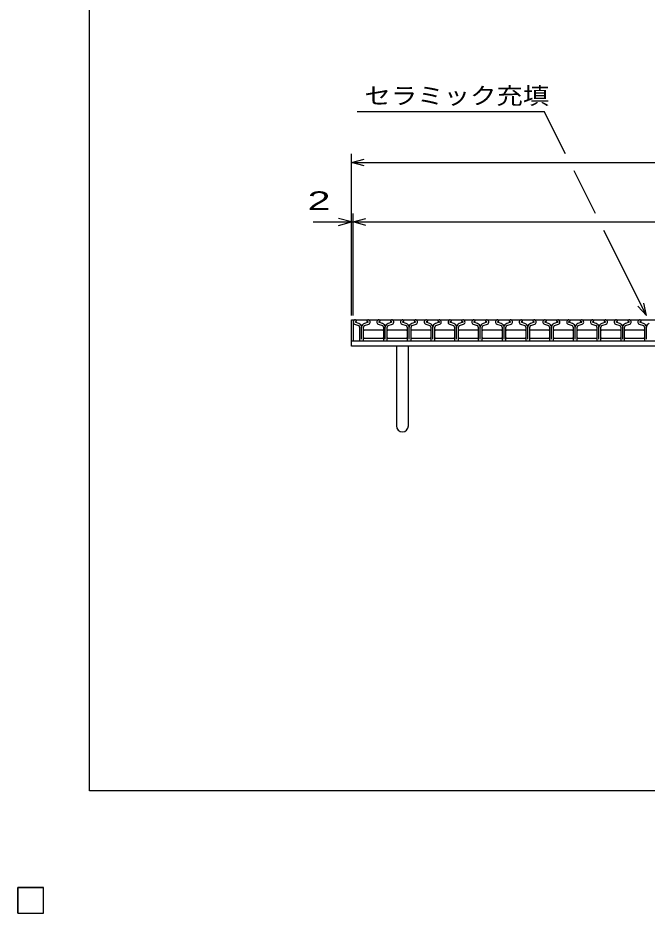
# Model space of a CAD drawing. Units: millimetres, scale not verified. Extents: x -1820 to 1724, y -1285 to 1059.
# Drawn here: x -1820 to -1080, y -1285 to -232 of the extents above; entities that cross this region are included whole.
import ezdxf
from ezdxf.enums import TextEntityAlignment as Align

# ---------------------------------------------------------------- set-up
doc = ezdxf.new("R2010")
doc.units = ezdxf.units.MM
doc.header["$LTSCALE"] = 10
for name, color, linetype, lineweight in [('0_2', 150, 'Continuous', 25), ('16', 3, 'Continuous', 25), ('19', 6, 'Continuous', 25), ('22', 2, 'Continuous', 25)]:
    doc.layers.add(name, color=color, linetype=linetype, lineweight=lineweight)
doc.styles.add('ベクトル', font='')
doc.styles.get('ベクトル').set_extended_font_data('ベクトル')

msp = doc.modelspace()

# ---------------------------------------------------------------- linework, layer by layer
at = {"layer": '0_2'}
for p, q in [((-1736, -1141), (-1736, 1059)), ((1724, -1141), (-1736, -1141))]:
    msp.add_line(p, q, dxfattribs=at)
at = {"layer": '16'}
for p, q in [((-1426, -587), (-430, -587)), ((-1426, -587), (-1426, -612)), ((-1423.46, -589.31), (-1422.02, -588.61)), ((-1422.02, -588.61), (-1422.02, -588.38)), ((-1410, -588.38), (-1410, -588.61)), ((-1410, -588.61), (-1408.56, -589.31)), ((-1395.56, -589.31), (-1394.12, -588.61)), ((-1394.12, -588.61), (-1394.12, -588.38)), ((-1382.1, -588.38), (-1382.1, -588.61)), ((-1382.1, -588.61), (-1380.66, -589.31)), ((-1367.66, -589.31), (-1366.22, -588.61)), ((-1366.22, -588.61), (-1366.22, -588.38)), ((-1354.2, -588.38), (-1354.2, -588.61)), ((-1354.2, -588.61), (-1352.76, -589.31)), ((-1339.76, -589.31), (-1338.32, -588.61)), ((-1338.32, -588.61), (-1338.32, -588.38)), ((-1326.3, -588.38), (-1326.3, -588.61)), ((-1326.3, -588.61), (-1324.86, -589.31)), ((-1311.86, -589.31), (-1310.42, -588.61)), ((-1310.42, -588.61), (-1310.42, -588.38)), ((-1298.4, -588.38), (-1298.4, -588.61)), ((-1298.4, -588.61), (-1296.96, -589.31)), ((-1283.96, -589.31), (-1282.52, -588.61)), ((-1282.52, -588.61), (-1282.52, -588.38)), ((-1270.5, -588.38), (-1270.5, -588.61)), ((-1270.5, -588.61), (-1269.06, -589.31)), ((-1256.06, -589.31), (-1254.62, -588.61)), ((-1254.62, -588.61), (-1254.62, -588.38)), ((-1242.6, -588.38), (-1242.6, -588.61)), ((-1242.6, -588.61), (-1241.16, -589.31)), ((-1228.16, -589.31), (-1226.72, -588.61)), ((-1226.72, -588.61), (-1226.72, -588.38)), ((-1214.7, -588.38), (-1214.7, -588.61)), ((-1214.7, -588.61), (-1213.26, -589.31)), ((-1200.26, -589.31), (-1198.82, -588.61)), ((-1198.82, -588.61), (-1198.82, -588.38)), ((-1186.8, -588.38), (-1186.8, -588.61)), ((-1186.8, -588.61), (-1185.36, -589.31)), ((-1172.36, -589.31), (-1170.92, -588.61)), ((-1170.92, -588.61), (-1170.92, -588.38)), ((-1158.9, -588.38), (-1158.9, -588.61)), ((-1158.9, -588.61), (-1157.46, -589.31)), ((-1144.46, -589.31), (-1143.02, -588.61)), ((-1143.02, -588.61), (-1143.02, -588.38)), ((-1131, -588.38), (-1131, -588.61)), ((-1131, -588.61), (-1129.56, -589.31)), ((-1116.56, -589.31), (-1115.12, -588.61)), ((-1115.12, -588.61), (-1115.12, -588.38)), ((-1103.1, -588.38), (-1103.1, -588.61)), ((-1103.1, -588.61), (-1101.66, -589.31)), ((-1088.66, -589.31), (-1087.22, -588.61)), ((-1087.22, -588.61), (-1087.22, -588.38)), ((-1424.38, -592.18), (-1419.51, -593.89)), ((-1419.3, -591.53), (-1423.62, -590.01)), ((-1418.31, -595.59), (-1418.31, -611.31)), ((-1416, -609.71), (-1416, -595.64)), ((-1413.75, -600), (-1412.75, -599)), ((-1413.71, -611.31), (-1413.71, -595.59)), ((-1412.75, -599), (-1391.35, -599)), ((-1408.4, -590.01), (-1412.72, -591.53)), ((-1412.51, -593.89), (-1407.64, -592.18)), ((-1396.48, -592.18), (-1391.61, -593.89)), ((-1391.4, -591.53), (-1395.72, -590.01)), ((-1391.35, -599), (-1390.35, -600)), ((-1390.41, -595.59), (-1390.41, -611.31)), ((-1388.1, -609.71), (-1388.1, -595.64)), ((-1385.85, -600), (-1384.85, -599)), ((-1385.81, -611.31), (-1385.81, -595.59)), ((-1384.85, -599), (-1363.45, -599)), ((-1380.5, -590.01), (-1384.82, -591.53)), ((-1384.61, -593.89), (-1379.74, -592.18)), ((-1368.58, -592.18), (-1363.71, -593.89)), ((-1363.5, -591.53), (-1367.82, -590.01)), ((-1363.45, -599), (-1362.45, -600)), ((-1362.51, -595.59), (-1362.51, -611.31)), ((-1360.2, -609.71), (-1360.2, -595.64)), ((-1357.95, -600), (-1356.95, -599)), ((-1357.91, -611.31), (-1357.91, -595.59)), ((-1356.95, -599), (-1335.55, -599)), ((-1352.6, -590.01), (-1356.92, -591.53)), ((-1356.71, -593.89), (-1351.84, -592.18)), ((-1340.68, -592.18), (-1335.81, -593.89)), ((-1335.6, -591.53), (-1339.92, -590.01)), ((-1335.55, -599), (-1334.55, -600)), ((-1334.61, -595.59), (-1334.61, -611.31)), ((-1332.3, -609.71), (-1332.3, -595.64)), ((-1330.05, -600), (-1329.05, -599)), ((-1330.01, -611.31), (-1330.01, -595.59)), ((-1329.05, -599), (-1307.65, -599)), ((-1324.7, -590.01), (-1329.02, -591.53)), ((-1328.81, -593.89), (-1323.94, -592.18)), ((-1312.78, -592.18), (-1307.91, -593.89)), ((-1307.7, -591.53), (-1312.02, -590.01)), ((-1307.65, -599), (-1306.65, -600)), ((-1306.71, -595.59), (-1306.71, -611.31)), ((-1304.4, -609.71), (-1304.4, -595.64)), ((-1302.15, -600), (-1301.15, -599)), ((-1302.11, -611.31), (-1302.11, -595.59)), ((-1301.15, -599), (-1279.75, -599)), ((-1296.8, -590.01), (-1301.12, -591.53)), ((-1300.91, -593.89), (-1296.04, -592.18)), ((-1284.88, -592.18), (-1280.01, -593.89)), ((-1279.8, -591.53), (-1284.12, -590.01)), ((-1279.75, -599), (-1278.75, -600)), ((-1278.81, -595.59), (-1278.81, -611.31)), ((-1276.5, -609.71), (-1276.5, -595.64)), ((-1274.25, -600), (-1273.25, -599)), ((-1274.21, -611.31), (-1274.21, -595.59)), ((-1273.25, -599), (-1251.85, -599)), ((-1268.9, -590.01), (-1273.22, -591.53)), ((-1273.01, -593.89), (-1268.14, -592.18)), ((-1256.98, -592.18), (-1252.11, -593.89)), ((-1251.9, -591.53), (-1256.22, -590.01)), ((-1251.85, -599), (-1250.85, -600)), ((-1250.91, -595.59), (-1250.91, -611.31)), ((-1248.6, -609.71), (-1248.6, -595.64)), ((-1246.35, -600), (-1245.35, -599)), ((-1246.31, -611.31), (-1246.31, -595.59)), ((-1245.35, -599), (-1223.95, -599)), ((-1241, -590.01), (-1245.32, -591.53)), ((-1245.11, -593.89), (-1240.24, -592.18)), ((-1229.08, -592.18), (-1224.21, -593.89)), ((-1224, -591.53), (-1228.32, -590.01)), ((-1223.95, -599), (-1222.95, -600)), ((-1223.01, -595.59), (-1223.01, -611.31)), ((-1220.7, -609.71), (-1220.7, -595.64)), ((-1218.45, -600), (-1217.45, -599)), ((-1218.41, -611.31), (-1218.41, -595.59)), ((-1217.45, -599), (-1196.05, -599)), ((-1213.1, -590.01), (-1217.42, -591.53)), ((-1217.21, -593.89), (-1212.34, -592.18)), ((-1201.18, -592.18), (-1196.31, -593.89)), ((-1196.1, -591.53), (-1200.42, -590.01)), ((-1196.05, -599), (-1195.05, -600)), ((-1195.11, -595.59), (-1195.11, -611.31)), ((-1192.8, -609.71), (-1192.8, -595.64)), ((-1190.55, -600), (-1189.55, -599)), ((-1190.51, -611.31), (-1190.51, -595.59)), ((-1189.55, -599), (-1168.15, -599)), ((-1185.2, -590.01), (-1189.52, -591.53)), ((-1189.31, -593.89), (-1184.44, -592.18)), ((-1173.28, -592.18), (-1168.41, -593.89)), ((-1168.2, -591.53), (-1172.52, -590.01)), ((-1168.15, -599), (-1167.15, -600)), ((-1167.21, -595.59), (-1167.21, -611.31)), ((-1164.9, -609.71), (-1164.9, -595.64)), ((-1162.65, -600), (-1161.65, -599)), ((-1162.61, -611.31), (-1162.61, -595.59)), ((-1161.65, -599), (-1140.25, -599)), ((-1157.3, -590.01), (-1161.62, -591.53)), ((-1161.41, -593.89), (-1156.54, -592.18)), ((-1145.38, -592.18), (-1140.51, -593.89)), ((-1140.3, -591.53), (-1144.62, -590.01)), ((-1140.25, -599), (-1139.25, -600)), ((-1139.31, -595.59), (-1139.31, -611.31)), ((-1137, -609.71), (-1137, -595.64)), ((-1134.75, -600), (-1133.75, -599)), ((-1134.71, -611.31), (-1134.71, -595.59)), ((-1133.75, -599), (-1112.35, -599)), ((-1129.4, -590.01), (-1133.72, -591.53)), ((-1133.51, -593.89), (-1128.64, -592.18)), ((-1117.48, -592.18), (-1112.61, -593.89)), ((-1112.4, -591.53), (-1116.72, -590.01)), ((-1112.35, -599), (-1111.35, -600)), ((-1111.41, -595.59), (-1111.41, -611.31)), ((-1109.1, -609.71), (-1109.1, -595.64)), ((-1106.85, -600), (-1105.85, -599)), ((-1106.81, -611.31), (-1106.81, -595.59)), ((-1105.85, -599), (-1084.45, -599)), ((-1101.5, -590.01), (-1105.82, -591.53)), ((-1105.61, -593.89), (-1100.74, -592.18)), ((-1089.58, -592.18), (-1084.71, -593.89)), ((-1084.5, -591.53), (-1088.82, -590.01)), ((-1084.45, -599), (-1083.45, -600)), ((-1083.51, -595.59), (-1083.51, -611.31)), ((-1081.2, -609.71), (-1081.2, -595.64)), ((-1412.75, -609), (-1413.75, -608)), ((-1391.35, -609), (-1412.75, -609)), ((-1390.35, -608), (-1391.35, -609)), ((-1384.85, -609), (-1385.85, -608)), ((-1363.45, -609), (-1384.85, -609)), ((-1362.45, -608), (-1363.45, -609)), ((-1356.95, -609), (-1357.95, -608)), ((-1335.55, -609), (-1356.95, -609)), ((-1334.55, -608), (-1335.55, -609)), ((-1329.05, -609), (-1330.05, -608)), ((-1307.65, -609), (-1329.05, -609)), ((-1306.65, -608), (-1307.65, -609)), ((-1301.15, -609), (-1302.15, -608)), ((-1279.75, -609), (-1301.15, -609)), ((-1278.75, -608), (-1279.75, -609)), ((-1273.25, -609), (-1274.25, -608)), ((-1251.85, -609), (-1273.25, -609)), ((-1250.85, -608), (-1251.85, -609)), ((-1245.35, -609), (-1246.35, -608)), ((-1223.95, -609), (-1245.35, -609)), ((-1222.95, -608), (-1223.95, -609)), ((-1217.45, -609), (-1218.45, -608)), ((-1196.05, -609), (-1217.45, -609)), ((-1195.05, -608), (-1196.05, -609)), ((-1189.55, -609), (-1190.55, -608)), ((-1168.15, -609), (-1189.55, -609)), ((-1167.15, -608), (-1168.15, -609)), ((-1161.65, -609), (-1162.65, -608)), ((-1140.25, -609), (-1161.65, -609)), ((-1139.25, -608), (-1140.25, -609)), ((-1133.75, -609), (-1134.75, -608)), ((-1112.35, -609), (-1133.75, -609)), ((-1111.35, -608), (-1112.35, -609)), ((-1105.85, -609), (-1106.85, -608)), ((-1084.45, -609), (-1105.85, -609)), ((-1083.45, -608), (-1084.45, -609)), ((-1426, -612), (-430, -612)), ((-1417.61, -612.01), (-1414.41, -612.01)), ((-1389.71, -612.01), (-1386.51, -612.01)), ((-1361.81, -612.01), (-1358.61, -612.01)), ((-1333.91, -612.01), (-1330.71, -612.01)), ((-1306.01, -612.01), (-1302.81, -612.01)), ((-1278.11, -612.01), (-1274.91, -612.01)), ((-1250.21, -612.01), (-1247.01, -612.01)), ((-1222.31, -612.01), (-1219.11, -612.01)), ((-1194.41, -612.01), (-1191.21, -612.01)), ((-1166.51, -612.01), (-1163.31, -612.01)), ((-1138.61, -612.01), (-1135.41, -612.01)), ((-1110.71, -612.01), (-1107.51, -612.01)), ((-1082.81, -612.01), (-1079.61, -612.01)), ((-1820, -1255), (-1790, -1255)), ((-1820, -1285), (-1820, -1255)), ((-1820, -1255), (-1790, -1255)), ((-1820, -1285), (-1820, -1255)), ((-1820, -1255), (-1790, -1255)), ((-1820, -1285), (-1820, -1255)), ((-1820, -1255), (-1790, -1255)), ((-1820, -1285), (-1820, -1255)), ((-1820, -1255), (-1790, -1255)), ((-1820, -1285), (-1820, -1255)), ((-1790, -1285), (-1790, -1255)), ((-1790, -1285), (-1790, -1255)), ((-1790, -1285), (-1790, -1255)), ((-1790, -1285), (-1790, -1255)), ((-1790, -1285), (-1790, -1255)), ((-1820, -1285), (-1790, -1285)), ((-1820, -1285), (-1790, -1285)), ((-1820, -1285), (-1790, -1285)), ((-1820, -1285), (-1790, -1285)), ((-1820, -1285), (-1790, -1285))]:
    msp.add_line(p, q, dxfattribs=at)
for centre, radius, start, end in [((-1423.31, -589.7), 2.7, 90.98, 246.68), ((-1423.29, -589.72), 0.44, 111.91, 222.33), ((-1423.47, -588.45), 1.45, 2.5, 85.55), ((-1408.55, -588.45), 1.45, 94.45, 177.5), ((-1408.71, -589.7), 2.7, 293.32, 89.02002), ((-1408.73, -589.72), 0.44, 317.67, 68.08999), ((-1395.41, -589.7), 2.7, 90.98, 246.68), ((-1395.39, -589.72), 0.44, 111.91, 222.33), ((-1395.57, -588.45), 1.45, 2.5, 85.55), ((-1380.65, -588.45), 1.45, 94.45, 177.5), ((-1380.81, -589.7), 2.7, 293.32, 89.02002), ((-1380.83, -589.72), 0.44, 317.67, 68.08999), ((-1367.51, -589.7), 2.7, 90.98, 246.68), ((-1367.49, -589.72), 0.44, 111.91, 222.33), ((-1367.67, -588.45), 1.45, 2.5, 85.55), ((-1352.75, -588.45), 1.45, 94.45, 177.5), ((-1352.91, -589.7), 2.7, 293.32, 89.02002), ((-1352.93, -589.72), 0.44, 317.67, 68.08999), ((-1339.61, -589.7), 2.7, 90.98, 246.68), ((-1339.59, -589.72), 0.44, 111.91, 222.33), ((-1339.77, -588.45), 1.45, 2.5, 85.55), ((-1324.85, -588.45), 1.45, 94.45, 177.5), ((-1325.01, -589.7), 2.7, 293.32, 89.02002), ((-1325.03, -589.72), 0.44, 317.67, 68.08999), ((-1311.71, -589.7), 2.7, 90.98, 246.68), ((-1311.69, -589.72), 0.44, 111.91, 222.33), ((-1311.87, -588.45), 1.45, 2.5, 85.55), ((-1296.95, -588.45), 1.45, 94.45, 177.5), ((-1297.11, -589.7), 2.7, 293.32, 89.02002), ((-1297.13, -589.72), 0.44, 317.67, 68.08999), ((-1283.81, -589.7), 2.7, 90.98, 246.68), ((-1283.79, -589.72), 0.44, 111.91, 222.33), ((-1283.97, -588.45), 1.45, 2.5, 85.55), ((-1269.05, -588.45), 1.45, 94.45, 177.5), ((-1269.21, -589.7), 2.7, 293.32, 89.02002), ((-1269.23, -589.72), 0.44, 317.67, 68.08999), ((-1255.91, -589.7), 2.7, 90.98, 246.68), ((-1255.89, -589.72), 0.44, 111.91, 222.33), ((-1256.07, -588.45), 1.45, 2.5, 85.55), ((-1241.15, -588.45), 1.45, 94.45, 177.5), ((-1241.31, -589.7), 2.7, 293.32, 89.02002), ((-1241.33, -589.72), 0.44, 317.67, 68.08999), ((-1228.01, -589.7), 2.7, 90.98, 246.68), ((-1227.99, -589.72), 0.44, 111.91, 222.33), ((-1228.17, -588.45), 1.45, 2.5, 85.55), ((-1213.25, -588.45), 1.45, 94.45, 177.5), ((-1213.41, -589.7), 2.7, 293.32, 89.02002), ((-1213.43, -589.72), 0.44, 317.67, 68.08999), ((-1200.11, -589.7), 2.7, 90.98, 246.68), ((-1200.09, -589.72), 0.44, 111.91, 222.33), ((-1200.27, -588.45), 1.45, 2.5, 85.55), ((-1185.35, -588.45), 1.45, 94.45, 177.5), ((-1185.51, -589.7), 2.7, 293.32, 89.02002), ((-1185.53, -589.72), 0.44, 317.67, 68.08999), ((-1172.21, -589.7), 2.7, 90.98, 246.68), ((-1172.19, -589.72), 0.44, 111.91, 222.33), ((-1172.37, -588.45), 1.45, 2.5, 85.55), ((-1157.45, -588.45), 1.45, 94.45, 177.5), ((-1157.61, -589.7), 2.7, 293.32, 89.02002), ((-1157.63, -589.72), 0.44, 317.67, 68.08999), ((-1144.31, -589.7), 2.7, 90.98, 246.68), ((-1144.29, -589.72), 0.44, 111.91, 222.33), ((-1144.47, -588.45), 1.45, 2.5, 85.55), ((-1129.55, -588.45), 1.45, 94.45, 177.5), ((-1129.71, -589.7), 2.7, 293.32, 89.02002), ((-1129.73, -589.72), 0.44, 317.67, 68.08999), ((-1116.41, -589.7), 2.7, 90.98, 246.68), ((-1116.39, -589.72), 0.44, 111.91, 222.33), ((-1116.57, -588.45), 1.45, 2.5, 85.55), ((-1101.65, -588.45), 1.45, 94.45, 177.5), ((-1101.81, -589.7), 2.7, 293.32, 89.02002), ((-1101.83, -589.72), 0.44, 317.67, 68.08999), ((-1088.51, -589.7), 2.7, 90.98, 246.68), ((-1088.49, -589.72), 0.44, 111.91, 222.33), ((-1088.67, -588.45), 1.45, 2.5, 85.55), ((-1420.11, -595.59), 1.8, 0, 70.58), ((-1420.59, -595.94), 4.6, 3.78, 73.7), ((-1411.43, -595.94), 4.6, 106.3, 176.22), ((-1411.91, -595.59), 1.8, 109.42, 180), ((-1392.21, -595.59), 1.8, 0, 70.58), ((-1392.69, -595.94), 4.6, 3.78, 73.7), ((-1383.53, -595.94), 4.6, 106.3, 176.22), ((-1384.01, -595.59), 1.8, 109.42, 180), ((-1364.31, -595.59), 1.8, 0, 70.58), ((-1364.79, -595.94), 4.6, 3.78, 73.7), ((-1355.63, -595.94), 4.6, 106.3, 176.22), ((-1356.11, -595.59), 1.8, 109.42, 180), ((-1336.41, -595.59), 1.8, 0, 70.58), ((-1336.89, -595.94), 4.6, 3.78, 73.7), ((-1327.73, -595.94), 4.6, 106.3, 176.22), ((-1328.21, -595.59), 1.8, 109.42, 180), ((-1308.51, -595.59), 1.8, 0, 70.58), ((-1308.99, -595.94), 4.6, 3.78, 73.7), ((-1299.83, -595.94), 4.6, 106.3, 176.22), ((-1300.31, -595.59), 1.8, 109.42, 180), ((-1280.61, -595.59), 1.8, 0, 70.58), ((-1281.09, -595.94), 4.6, 3.78, 73.7), ((-1271.93, -595.94), 4.6, 106.3, 176.22), ((-1272.41, -595.59), 1.8, 109.42, 180), ((-1252.71, -595.59), 1.8, 0, 70.58), ((-1253.19, -595.94), 4.6, 3.78, 73.7), ((-1244.03, -595.94), 4.6, 106.3, 176.22), ((-1244.51, -595.59), 1.8, 109.42, 180), ((-1224.81, -595.59), 1.8, 0, 70.58), ((-1225.29, -595.94), 4.6, 3.78, 73.7), ((-1216.13, -595.94), 4.6, 106.3, 176.22), ((-1216.61, -595.59), 1.8, 109.42, 180), ((-1196.91, -595.59), 1.8, 0, 70.58), ((-1197.39, -595.94), 4.6, 3.78, 73.7), ((-1188.23, -595.94), 4.6, 106.3, 176.22), ((-1188.71, -595.59), 1.8, 109.42, 180), ((-1169.01, -595.59), 1.8, 0, 70.58), ((-1169.49, -595.94), 4.6, 3.78, 73.7), ((-1160.33, -595.94), 4.6, 106.3, 176.22), ((-1160.81, -595.59), 1.8, 109.42, 180), ((-1141.11, -595.59), 1.8, 0, 70.58), ((-1141.59, -595.94), 4.6, 3.78, 73.7), ((-1132.43, -595.94), 4.6, 106.3, 176.22), ((-1132.91, -595.59), 1.8, 109.42, 180), ((-1113.21, -595.59), 1.8, 0, 70.58), ((-1113.69, -595.94), 4.6, 3.78, 73.7), ((-1104.53, -595.94), 4.6, 106.3, 176.22), ((-1105.01, -595.59), 1.8, 109.42, 180), ((-1085.31, -595.59), 1.8, 0, 70.58), ((-1085.79, -595.94), 4.6, 3.78, 73.7), ((-1076.63, -595.94), 4.6, 106.3, 176.22), ((-1417.61, -611.31), 0.7, 180, 270), ((-1414.41, -611.31), 0.7, 270, 0), ((-1389.71, -611.31), 0.7, 180, 270), ((-1386.51, -611.31), 0.7, 270, 0), ((-1361.81, -611.31), 0.7, 180, 270), ((-1358.61, -611.31), 0.7, 270, 0), ((-1333.91, -611.31), 0.7, 180, 270), ((-1330.71, -611.31), 0.7, 270, 0), ((-1306.01, -611.31), 0.7, 180, 270), ((-1302.81, -611.31), 0.7, 270, 0), ((-1278.11, -611.31), 0.7, 180, 270), ((-1274.91, -611.31), 0.7, 270, 0), ((-1250.21, -611.31), 0.7, 180, 270), ((-1247.01, -611.31), 0.7, 270, 0), ((-1222.31, -611.31), 0.7, 180, 270), ((-1219.11, -611.31), 0.7, 270, 0), ((-1194.41, -611.31), 0.7, 180, 270), ((-1191.21, -611.31), 0.7, 270, 0), ((-1166.51, -611.31), 0.7, 180, 270), ((-1163.31, -611.31), 0.7, 270, 0), ((-1138.61, -611.31), 0.7, 180, 270), ((-1135.41, -611.31), 0.7, 270, 0), ((-1110.71, -611.31), 0.7, 180, 270), ((-1107.51, -611.31), 0.7, 270, 0), ((-1082.81, -611.31), 0.7, 180, 270)]:
    msp.add_arc(centre, radius, start, end, dxfattribs=at)
at = {"layer": '19'}
for p, q in [((-1428, -587), (-1426, -587)), ((-1428, -612), (-1428, -587)), ((-1428, -612), (-428, -612)), ((-1428, -618), (-1428, -612)), ((-428, -618), (-1428, -618)), ((-1375, -618), (-1375, -712)), ((-1361, -712), (-1361, -618))]:
    msp.add_line(p, q, dxfattribs=at)
msp.add_arc((-1368, -712), 7, 180, 0, dxfattribs=at)
at = {"layer": '22', "color": 4}
for p, q in [((-1421.2, -342), (-1201.2, -342)), ((-1176.2, -392), (-1201.2, -342)), ((-1428, -582), (-1428, -392)), ((-1428, -402), (-1413, -398)), ((-1413, -406), (-1428, -402)), ((-1428, -402), (-428, -402)), ((-1141.2, -462), (-1166.2, -412)), ((-1428, -582), (-1428, -462)), ((-1426, -582), (-1426, -462)), ((-1473, -472), (-1428, -472)), ((-1428, -472), (-1443, -468)), ((-1443, -476), (-1428, -472)), ((-1428, -472), (-1426, -472)), ((-1426, -472), (-1411, -468)), ((-1411, -476), (-1426, -472)), ((-1426, -472), (-430, -472)), ((-1081.2, -582), (-1131.2, -482)), ((-1081.2, -582), (-1084.2, -567.4)), ((-1081.2, -582), (-1091.2, -571)), ((-1790, -1255), (-1820, -1255)), ((-1820, -1255), (-1820, -1285)), ((-1790, -1255), (-1820, -1255)), ((-1820, -1255), (-1820, -1285)), ((-1790, -1255), (-1820, -1255)), ((-1820, -1255), (-1820, -1285)), ((-1790, -1285), (-1790, -1255)), ((-1790, -1285), (-1790, -1255)), ((-1790, -1285), (-1790, -1255)), ((-1820, -1285), (-1790, -1285)), ((-1820, -1285), (-1790, -1285)), ((-1820, -1285), (-1790, -1285))]:
    msp.add_line(p, q, dxfattribs=at)
at = {"layer": '22'}
for p, q in [((-1790, -1255), (-1820, -1255)), ((-1820, -1255), (-1820, -1285)), ((-1790, -1255), (-1820, -1255)), ((-1820, -1255), (-1820, -1285)), ((-1790, -1255), (-1820, -1255)), ((-1820, -1255), (-1820, -1285)), ((-1790, -1285), (-1790, -1255)), ((-1790, -1285), (-1790, -1255)), ((-1790, -1285), (-1790, -1255)), ((-1820, -1285), (-1790, -1285)), ((-1820, -1285), (-1790, -1285)), ((-1820, -1285), (-1790, -1285))]:
    msp.add_line(p, q, dxfattribs=at)

# ---------------------------------------------------------------- texts
at = {"layer": '22', "style": 'ベクトル'}
for s, height, width, p in [('セラミック充填', 19.79, 1.15, (-1412.7, -323.5)), (' 2 ', 21.99, 1.65, (-1493, -447))]:
    msp.add_text(s, height=height, dxfattribs=dict(at, width=width)).set_placement(p, align=Align.MIDDLE_LEFT)

doc.saveas('drawing.dxf')
